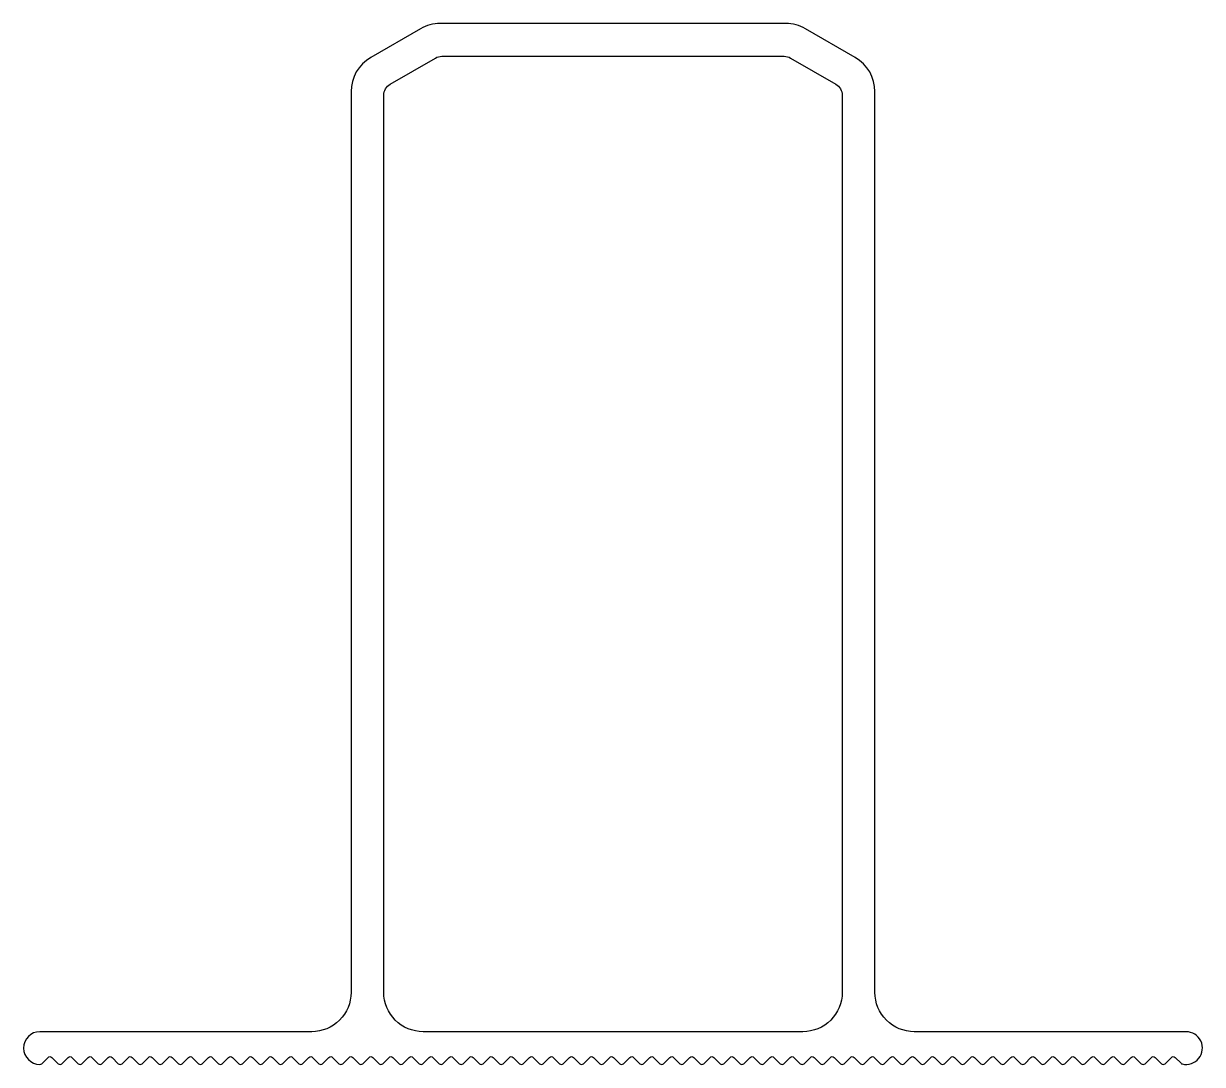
# Model space of a CAD drawing. Extents: x 105.7 to 195.7, y 161 to 240.5.
import ezdxf

# ---------------------------------------------------------------- set-up
doc = ezdxf.new("R2010")
doc.units = 0
doc.header["$LTSCALE"] = 15
doc.layers.get('0').update_dxf_attribs({"linetype": 'CONTINUOUS'})

msp = doc.modelspace()

# ---------------------------------------------------------------- linework, layer by layer
at = {"color": 0, "linetype": 'BYBLOCK', "ltscale": 0.05}
for points in [[(168.072, 161.108, 0.414214), (168.355, 161.108), (168.838, 161.591, -0.414214), (169.121, 161.591), (169.604, 161.108, 0.414214), (169.887, 161.108), (170.369, 161.591, -0.414214), (170.652, 161.591), (171.135, 161.108, 0.414214), (171.418, 161.108), (171.901, 161.591, -0.414214), (172.184, 161.591), (172.666, 161.108, 0.414214), (172.949, 161.108), (173.432, 161.591, -0.414214), (173.715, 161.591), (174.198, 161.108, 0.414214), (174.481, 161.108), (174.964, 161.591, -0.414214), (175.246, 161.591), (175.729, 161.108, 0.414214), (176.012, 161.108), (176.495, 161.591, -0.414214), (176.778, 161.591), (177.261, 161.108, 0.414214), (177.543, 161.108), (178.026, 161.591, -0.414214), (178.309, 161.591), (178.792, 161.108, 0.414214), (179.075, 161.108), (179.558, 161.591, -0.414214), (179.84, 161.591), (180.323, 161.108, 0.414214), (180.606, 161.108), (181.089, 161.591, -0.414214), (181.372, 161.591), (181.855, 161.108, 0.414214), (182.138, 161.108), (182.62, 161.591, -0.414214), (182.903, 161.591), (183.386, 161.108, 0.414214), (183.669, 161.108), (184.152, 161.591, -0.414214), (184.435, 161.591), (184.917, 161.108, 0.414214), (185.2, 161.108), (185.683, 161.591, -0.414214), (185.966, 161.591), (186.449, 161.108, 0.414214), (186.732, 161.108), (187.214, 161.591, -0.414214), (187.497, 161.591), (187.98, 161.108, 0.414214), (188.263, 161.108), (188.746, 161.591, -0.414214), (189.029, 161.591), (189.512, 161.108, 0.414214), (189.794, 161.108), (190.277, 161.591, -0.414214), (190.56, 161.591), (191.043, 161.108, 0.414214), (191.326, 161.108), (191.809, 161.591, -0.414214), (192.091, 161.591), (192.574, 161.108, 0.414214), (192.857, 161.108), (193.34, 161.591, -0.414214), (193.623, 161.591), (194.078, 161.136, 0.139705), (194.174, 161.083, 1.122257), (194.459, 163.55), (173.709, 163.55, -0.414214), (170.709, 166.55), (170.709, 235.354, 0.267949), (169.209, 237.952), (165.405, 240.148, 0.131652), (163.905, 240.55), (137.513, 240.55, 0.131652), (136.013, 240.148), (132.209, 237.952, 0.267949), (130.709, 235.354), (130.709, 166.55, -0.414214), (127.709, 163.55), (106.959, 163.55, 1), (106.959, 161.05, 0.198912), (107.1, 161.108), (107.583, 161.591, -0.414214), (107.866, 161.591), (108.349, 161.108, 0.414214), (108.632, 161.108), (109.115, 161.591, -0.414214), (109.397, 161.591), (109.88, 161.108, 0.414214), (110.163, 161.108), (110.646, 161.591, -0.414214), (110.929, 161.591), (111.412, 161.108, 0.414214), (111.694, 161.108), (112.177, 161.591, -0.414214), (112.46, 161.591), (112.943, 161.108, 0.414214), (113.226, 161.108), (113.709, 161.591, -0.414214), (113.992, 161.591), (114.474, 161.108, 0.414214), (114.757, 161.108), (115.24, 161.591, -0.414214), (115.523, 161.591), (116.006, 161.108, 0.414214), (116.289, 161.108), (116.771, 161.591, -0.414214), (117.054, 161.591), (117.537, 161.108, 0.414214), (117.82, 161.108), (118.303, 161.591, -0.414214), (118.586, 161.591), (119.068, 161.108, 0.414214), (119.351, 161.108), (119.834, 161.591, -0.414214), (120.117, 161.591), (120.6, 161.108, 0.414214), (120.883, 161.108), (121.366, 161.591, -0.414214), (121.648, 161.591), (122.131, 161.108, 0.414214), (122.414, 161.108), (122.897, 161.591, -0.414214), (123.18, 161.591), (123.663, 161.108, 0.414214), (123.945, 161.108), (124.428, 161.591, -0.414214), (124.711, 161.591), (125.194, 161.108, 0.414214), (125.477, 161.108), (125.96, 161.591, -0.414214), (126.242, 161.591), (126.725, 161.108, 0.414214), (127.008, 161.108), (127.491, 161.591, -0.414214), (127.774, 161.591), (128.257, 161.108, 0.414214), (128.54, 161.108), (129.022, 161.591, -0.414214), (129.305, 161.591), (129.788, 161.108, 0.414214), (130.071, 161.108), (130.554, 161.591, -0.414214), (130.837, 161.591), (131.319, 161.108, 0.414214), (131.602, 161.108), (132.085, 161.591, -0.414214), (132.368, 161.591), (132.851, 161.108, 0.414214), (133.134, 161.108), (133.616, 161.591, -0.414214), (133.899, 161.591), (134.382, 161.108, 0.414214), (134.665, 161.108), (135.148, 161.591, -0.414214), (135.431, 161.591), (135.914, 161.108, 0.414214), (136.196, 161.108), (136.679, 161.591, -0.414214), (136.962, 161.591), (137.445, 161.108, 0.414214), (137.728, 161.108), (138.211, 161.591, -0.414214), (138.493, 161.591), (138.976, 161.108, 0.414214), (139.259, 161.108), (139.742, 161.591, -0.414214), (140.025, 161.591), (140.508, 161.108, 0.414214), (140.791, 161.108), (141.273, 161.591, -0.414214), (141.556, 161.591), (142.039, 161.108, 0.414214), (142.322, 161.108), (142.805, 161.591, -0.414214), (143.088, 161.591), (143.57, 161.108, 0.414214), (143.853, 161.108), (144.336, 161.591, -0.414214), (144.619, 161.591), (145.102, 161.108, 0.414214), (145.385, 161.108), (145.867, 161.591, -0.414214), (146.15, 161.591), (146.633, 161.108, 0.414214), (146.916, 161.108), (147.399, 161.591, -0.414214), (147.682, 161.591), (148.165, 161.108, 0.414214), (148.447, 161.108), (148.93, 161.591, -0.414214), (149.213, 161.591), (149.696, 161.108, 0.414214), (149.979, 161.108), (150.462, 161.591, -0.414214), (150.744, 161.591), (151.227, 161.108, 0.414214), (151.51, 161.108), (151.993, 161.591, -0.414214), (152.276, 161.591), (152.759, 161.108, 0.414214), (153.041, 161.108), (153.524, 161.591, -0.414214), (153.807, 161.591), (154.29, 161.108, 0.414214), (154.573, 161.108), (155.056, 161.591, -0.414214), (155.339, 161.591), (155.821, 161.108, 0.414214), (156.104, 161.108), (156.587, 161.591, -0.414214), (156.87, 161.591), (157.353, 161.108, 0.414214), (157.636, 161.108), (158.118, 161.591, -0.414214), (158.401, 161.591), (158.884, 161.108, 0.414214), (159.167, 161.108), (159.65, 161.591, -0.414214), (159.933, 161.591), (160.415, 161.108, 0.414214), (160.698, 161.108), (161.181, 161.591, -0.414214), (161.464, 161.591), (161.947, 161.108, 0.414214), (162.23, 161.108), (162.713, 161.591, -0.414214), (162.995, 161.591), (163.478, 161.108, 0.414214), (163.761, 161.108), (164.244, 161.591, -0.414214), (164.527, 161.591), (165.01, 161.108, 0.414214), (165.292, 161.108), (165.775, 161.591, -0.414214), (166.058, 161.591), (166.541, 161.108, 0.414214), (166.824, 161.108), (167.307, 161.591, -0.414214), (167.589, 161.591)], [(167.709, 235.931, -0.267949), (168.209, 235.065), (168.209, 166.55, -0.414214), (165.209, 163.55), (136.209, 163.55, -0.414214), (133.209, 166.55), (133.209, 235.065, -0.267949), (133.709, 235.931), (137.147, 237.916, -0.131652), (137.647, 238.05), (163.771, 238.05, -0.131652), (164.271, 237.916)]]:
    msp.add_lwpolyline(points, format="xyb", close=True, dxfattribs=at)

doc.saveas('drawing.dxf')
